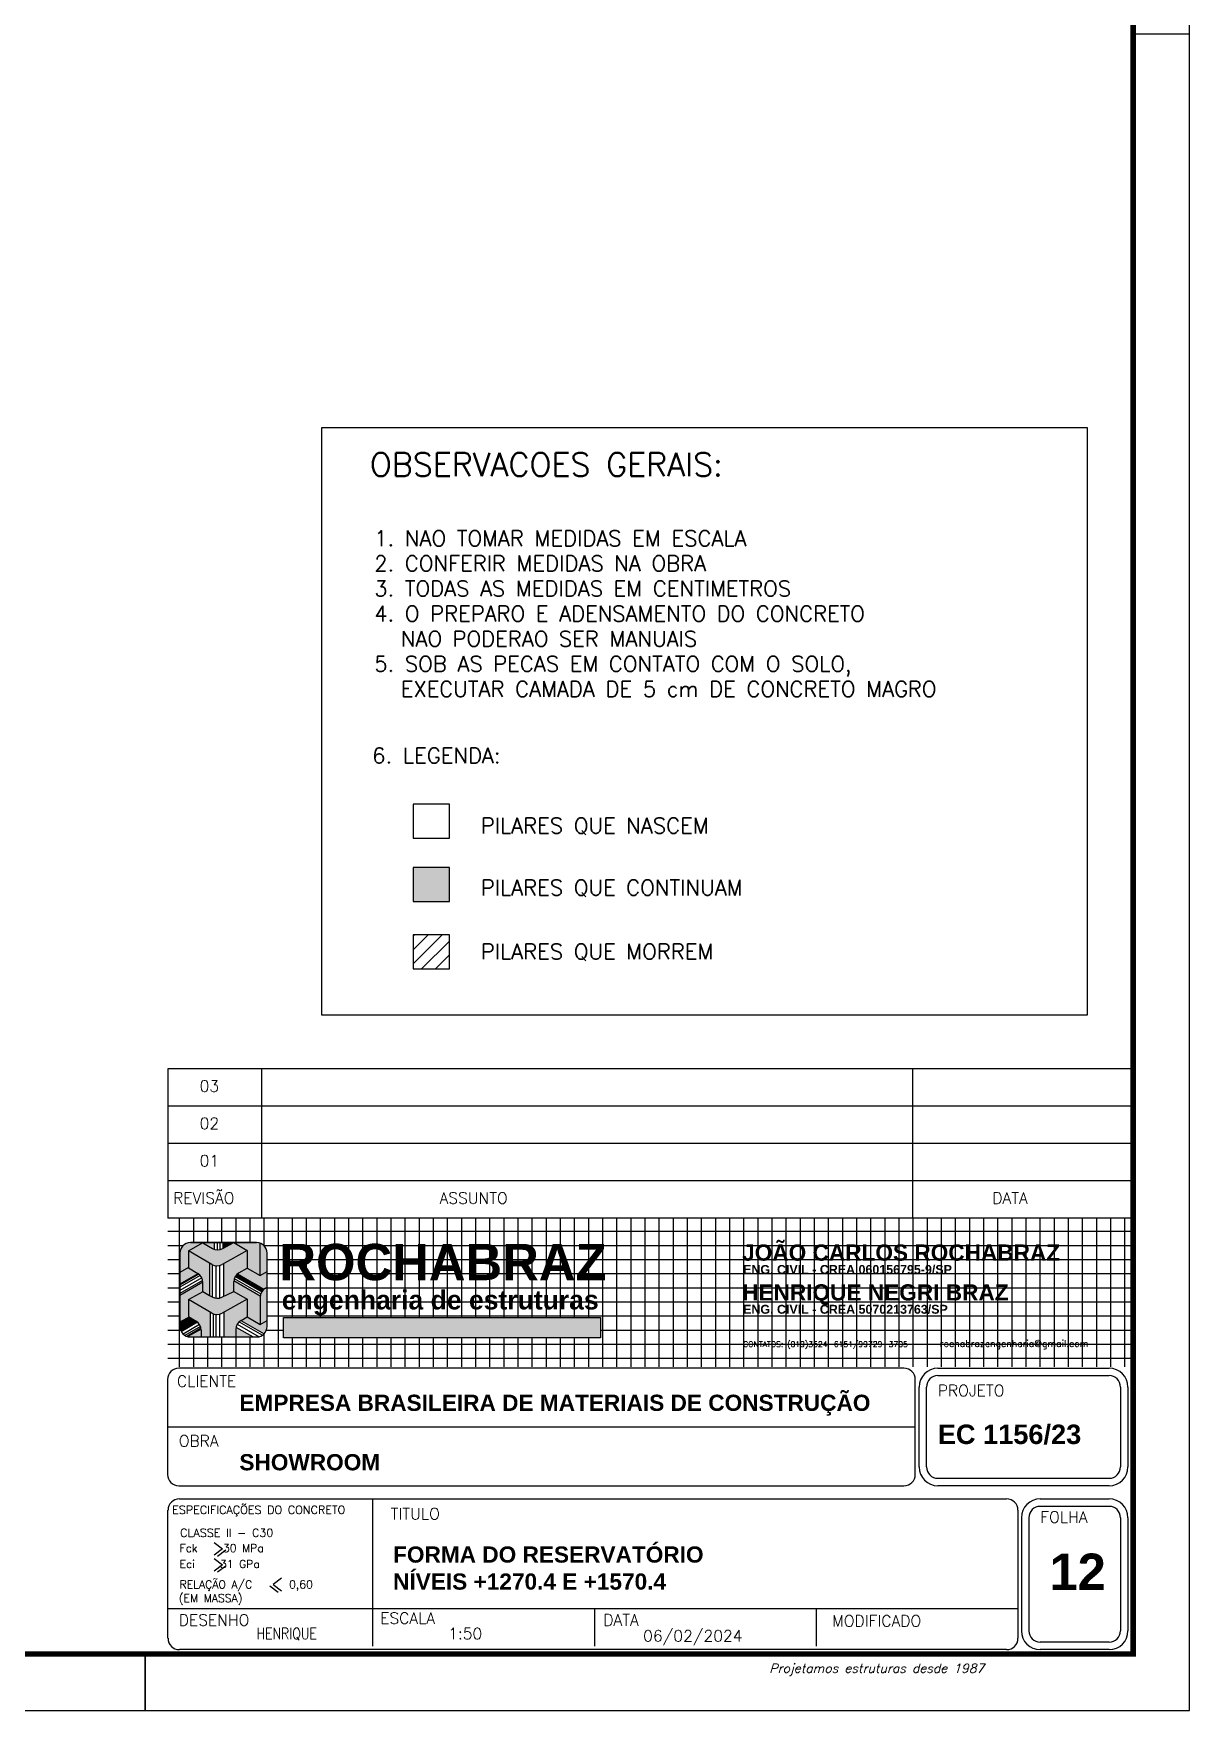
# Model space of a CAD drawing. Extents: x 0 to 119, y 9 to 93.
# Drawn here: x 98.76 to 119.24, y 8.58 to 38.29 of the extents above; entities that cross this region are included whole.
import ezdxf
from ezdxf.enums import TextEntityAlignment as Align

# ---------------------------------------------------------------- set-up
doc = ezdxf.new("R2010")
doc.units = 0
doc.header["$MEASUREMENT"] = 0
doc.layers.get('0').update_dxf_attribs({"linetype": 'CONTINUOUS'})
for name, color, linetype in [('3', 3, 'CONTINUOUS'), ('6', 6, 'CONTINUOUS'), ('9', 9, 'CONTINUOUS'), ('ARQ-FOLHA', 7, 'CONTINUOUS'), ('F', 7, 'CONTINUOUS'), ('FINISSIMA', 1, 'CONTINUOUS'), ('G', 6, 'CONTINUOUS'), ('M', 3, 'CONTINUOUS')]:
    doc.layers.add(name, color=color, linetype=linetype)
doc.styles.add('ITALICC', font='italicc')
doc.styles.add('ROMANS', font='romans')
doc.styles.add('SANSSERIFBOLD', font='sasb____.pfb')

# ---------------------------------------------------------------- blocks, each defined once
blk = doc.blocks.new('*X0')
at = {"color": 0}
for p, q in [((32.1, -303.8), (50.7, -285.2)), ((32.1, -294.9), (41.8, -285.2)), ((32.1, -286.1), (33, -285.2)), ((37.5, -307.2), (55.4, -289.3)), ((46.4, -307.2), (55.4, -298.2)), ((55.2, -307.2), (55.4, -307))]:
    blk.add_line(p, q, dxfattribs=at)
blk = doc.blocks.new('fla0')
at = {"layer": 'ARQ-FOLHA'}
for p, q in [((5101.19, 1347.898), (5101.19, 1431.998)), ((5100.19, 1377.598), (5101.19, 1377.598)), ((5082.69, 1347.898), (5082.69, 1348.898))]:
    blk.add_line(p, q, dxfattribs=at)
at = {"layer": 'ARQ-FOLHA', "const_width": 0.1}
blk.add_lwpolyline([(5100.19, 1430.998), (4984.79, 1430.998), (4984.79, 1348.898), (5100.19, 1348.898), (5100.19, 1430.998)], dxfattribs=at)
at = {"layer": 'ARQ-FOLHA'}
blk.add_lwpolyline([(4982.29, 1347.898), (5101.19, 1347.898)], dxfattribs=at)

msp = doc.modelspace()

# ---------------------------------------------------------------- hatches: boundary and pattern name
at = {"layer": '3', "linetype": 'Continuous'}
h = msp.add_hatch(color=170, dxfattribs=at)
h.dxf.hatch_style = 1
h.paths.add_polyline_path([(101.506, 16.726), (101.757, 16.87), (101.752, 16.873), (101.536, 16.873, 0.414214), (101.351, 16.687), (101.351, 16.342), (101.506, 16.432)])
h.paths.add_polyline_path([(102.542, 16.735), (102.123, 16.498), (102.123, 15.917), (102.304, 16.008), (102.304, 16.176, -0.270042), (102.398, 16.338), (102.542, 16.42)])
h.paths.add_polyline_path([(102.345, 15.376), (102.649, 15.2), (102.129, 15.2), (102.129, 15.637), (102.542, 15.871), (102.542, 15.559), (102.43, 15.492), (102.43, 15.492, 0.20148)])
h.paths.add_polyline_path([(102.897, 16.084), (102.867, 16.067, 0.267222), (102.775, 15.907), (102.775, 15.424), (102.897, 15.494)])
h.paths.add_polyline_path([(102.897, 16.687, 0.315503), (102.775, 16.861), (102.775, 16.289), (102.897, 16.358)])
h.paths.add_polyline_path([(101.726, 15.322, 0.025994), (101.725, 15.341), (101.491, 15.206, 0.061825), (101.536, 15.2), (101.726, 15.2)])
h = msp.add_hatch(color=170, dxfattribs=at)
h.dxf.hatch_style = 1
h.paths.add_polyline_path([(102.304, 16.873), (102.119, 16.873), (102.119, 16.772)])
h = msp.add_hatch(color=170, dxfattribs=at)
h.dxf.hatch_style = 1
h.paths.add_polyline_path([(101.351, 15.937), (101.351, 15.478), (101.506, 15.561), (101.506, 15.862), (101.756, 16.005), (101.756, 16.171)])
at = {"layer": '6', "linetype": 'Continuous'}
h = msp.add_hatch(color=20, dxfattribs=at)
h.dxf.hatch_style = 1
h.paths.add_polyline_path([(101.928, 16.77, 0.05795), (101.967, 16.753), (101.967, 16.873), (101.762, 16.873), (101.757, 16.87)])
h.paths.add_polyline_path([(101.874, 16.51), (101.506, 16.726), (101.506, 16.426), (101.668, 16.325, -0.25967), (101.756, 16.167), (101.756, 16.006), (101.874, 15.938)])
h.paths.add_polyline_path([(102.542, 15.871), (102.542, 15.559), (102.775, 15.424), (102.775, 15.907, -0.030686), (102.776, 15.929), (102.306, 16.201, 0.033151), (102.304, 16.176), (102.304, 16.008)])
h.paths.add_polyline_path([(102.775, 16.861, 0.087301), (102.711, 16.873), (102.304, 16.873), (102.542, 16.735), (102.542, 16.417), (102.775, 16.289)])
h.paths.add_polyline_path([(101.506, 15.862), (101.506, 15.561), (101.638, 15.479, -0.25967), (101.726, 15.322), (101.726, 15.2), (101.886, 15.2), (101.886, 15.638)])
h.paths.add_polyline_path([(102.345, 15.376, 0.058973), (102.34, 15.333), (102.34, 15.2), (102.649, 15.2)])
at = {"layer": '9', "linetype": 'Continuous'}
h = msp.add_hatch(dxfattribs=at)
h.set_pattern_fill('NET', color=256, scale=2)
h.set_pattern_definition([(0, (-107.65512, -15.4274), (0, 0.25), []), (90, (-107.65512, -15.4274), (-0.25, 2e-17), [])])
h.paths.add_polyline_path([(118.237, 17.307), (101.14, 17.307), (101.14, 14.669), (118.237, 14.669)])
h.paths.add_polyline_path([(108.803, 15.545), (108.803, 15.187), (103.187, 15.187), (103.187, 15.545)], flags=16)
h.paths.add_polyline_path([(102.897, 15.386, -0.414214), (102.711, 15.2), (101.536, 15.2, -0.414214), (101.351, 15.386), (101.351, 16.687, -0.414214), (101.536, 16.873), (102.711, 16.873, -0.414214), (102.897, 16.687)], flags=16)
h.paths.add_polyline_path([(101.647, 15.474), (101.366, 15.312), (101.376, 15.293), (101.664, 15.46, 0.029753)], flags=0)
h.paths.add_polyline_path([(101.756, 16.167), (101.756, 16.006), (101.874, 15.938), (101.874, 16.51), (101.506, 16.726), (101.506, 16.426), (101.672, 16.323), (101.672, 16.323, -0.254018)], flags=0)
h.paths.add_polyline_path([(102.542, 16.42), (102.54, 16.418), (102.542, 16.417)], flags=0)
h.paths.add_polyline_path([(102.775, 15.907), (102.775, 15.424), (102.542, 15.559), (102.542, 15.871), (102.099, 15.62, -0.265681), (101.915, 15.621), (101.506, 15.862), (101.506, 15.561), (101.351, 15.472), (101.351, 15.478), (101.506, 15.561), (101.506, 15.862), (101.915, 15.621, 0.265681), (102.099, 15.62), (102.542, 15.871), (102.304, 16.008), (102.102, 15.906, -0.258851), (101.922, 15.909), (101.922, 16.481, 0.254262), (102.099, 16.484), (102.542, 16.735), (102.304, 16.873), (102.11, 16.767, -0.261618), (101.928, 16.77), (101.752, 16.873), (102.304, 16.873), (102.542, 16.735), (102.123, 16.498), (102.123, 15.917), (102.304, 16.008), (102.304, 16.176, -0.224324), (102.372, 16.32), (102.841, 16.049, 0.221782)], flags=0)
h.paths.add_polyline_path([(102.808, 16.014), (102.339, 16.285), (102.33, 16.271), (102.8, 16)], flags=0)
h.paths.add_polyline_path([(114.798, 14.945), (117.758, 14.945), (117.758, 15.183), (114.798, 15.183)], flags=24)
h.paths.add_polyline_path([(111.306, 14.952), (114.62, 14.952), (114.62, 15.179), (111.306, 15.179)], flags=24)
h.paths.add_polyline_path([(111.287, 15.565), (114.932, 15.565), (114.932, 15.814), (111.287, 15.814)], flags=24)
h.paths.add_polyline_path([(111.234, 15.748), (116.026, 15.748), (116.026, 16.217), (111.234, 16.217)], flags=24)
h.paths.add_polyline_path([(111.287, 16.27), (115.004, 16.27), (115.004, 16.518), (111.287, 16.518)], flags=24)
h.paths.add_polyline_path([(111.219, 16.45), (116.937, 16.45), (116.937, 17.007), (111.219, 17.007)], flags=24)
h.paths.add_polyline_path([(103.046, 15.477), (108.779, 15.477), (108.779, 16.134), (103.046, 16.134)], flags=24)
h.paths.add_polyline_path([(102.945, 16.018), (108.973, 16.018), (108.973, 17.029), (102.945, 17.029)], flags=24)
h = msp.add_hatch(color=256, dxfattribs=at)
h.dxf.hatch_style = 1
h.paths.add_polyline_path([(102.542, 16.735), (102.304, 16.873), (102.11, 16.767, -0.261618), (101.928, 16.77), (101.757, 16.87), (101.506, 16.726), (101.914, 16.486, 0.2681), (102.099, 16.484)])
h.paths.add_polyline_path([(102.542, 15.871), (102.304, 16.008), (102.095, 15.903, -0.246654), (101.922, 15.909), (101.874, 15.938), (101.757, 16.005), (101.506, 15.862), (101.915, 15.621, 0.265681), (102.099, 15.62)])
h.paths.add_polyline_path([(102.897, 16.358), (102.775, 16.289), (102.54, 16.418), (102.398, 16.338, 0.043107), (102.372, 16.32), (102.841, 16.049, -0.042898), (102.867, 16.067), (102.897, 16.084)])
h.paths.add_polyline_path([(101.501, 16.429), (101.351, 16.342), (101.351, 16.118), (101.686, 16.312, 0.030236), (101.668, 16.325)])
h.paths.add_polyline_path([(102.542, 15.559), (102.43, 15.492), (102.842, 15.254, 0.200035), (102.897, 15.386), (102.897, 15.494), (102.775, 15.424)])
h = msp.add_hatch(color=256, dxfattribs=at)
h.dxf.hatch_style = 1
h.paths.add_polyline_path([(101.647, 15.474, 0.013793), (101.638, 15.479), (101.506, 15.561), (101.351, 15.478), (101.351, 15.386, 0.102803), (101.366, 15.312)])
h = msp.add_hatch(color=256, dxfattribs=at)
h.dxf.hatch_style = 1
h.paths.add_polyline_path([(108.803, 15.545), (103.187, 15.545), (103.187, 15.187), (108.803, 15.187)])

# ---------------------------------------------------------------- linework, layer by layer
msp.add_line((100.737, 9.584), (100.737, 8.584))
at = {"color": 1}
for points in [[(105.485, 22.916), (106.126, 22.916), (106.126, 23.52)], [(106.126, 23.52), (106.126, 23.52), (105.485, 23.52), (105.485, 22.916)]]:
    msp.add_solid(points, dxfattribs=at)
at = {"layer": '9', "linetype": 'Continuous'}
msp.add_lwpolyline([(103.187, 15.545), (108.803, 15.545), (108.803, 15.187), (103.187, 15.187)], close=True, dxfattribs=at)
at = {"layer": 'F', "color": 24}
for p, q in [((101.915, 16.485), (101.506, 16.726)), ((102.542, 16.735), (102.1, 16.485)), ((101.915, 15.621), (101.506, 15.862)), ((102.542, 15.871), (102.1, 15.621))]:
    msp.add_line(p, q, dxfattribs=at)
at = {"layer": 'F'}
for p, q in [((101.956, 11.557), (102.104, 11.446)), ((102.104, 11.446), (101.956, 11.335)), ((102.166, 11.425), (102.018, 11.314)), ((101.956, 11.275), (102.104, 11.164)), ((102.104, 11.164), (101.956, 11.053)), ((102.166, 11.143), (102.018, 11.032)), ((102.944, 10.793), (103.092, 10.682)), ((103.154, 10.925), (103.006, 10.814)), ((103.006, 10.814), (103.154, 10.703))]:
    msp.add_line(p, q, dxfattribs=at)
at = {"layer": 'F', "color": 24}
for centre in [(102.008, 16.646), (102.008, 15.782)]:
    msp.add_arc(centre, 0.185, 239.5203, 299.5526, dxfattribs=at)
at = {"layer": 'FINISSIMA'}
for p, q in [((118.269, 19.952), (101.14, 19.952)), ((101.14, 19.952), (101.14, 19.29)), ((102.798, 19.952), (102.798, 19.29)), ((114.328, 19.952), (114.328, 19.29)), ((118.269, 19.29), (101.14, 19.29)), ((101.14, 19.29), (101.14, 18.629)), ((102.798, 19.29), (102.798, 18.629)), ((114.328, 19.29), (114.328, 18.629)), ((118.269, 18.629), (101.14, 18.629)), ((101.14, 18.629), (101.14, 17.968)), ((102.798, 18.629), (102.798, 17.968)), ((114.328, 18.629), (114.328, 17.968)), ((118.269, 17.968), (101.14, 17.968)), ((101.14, 17.968), (101.14, 17.307)), ((102.798, 17.968), (102.798, 17.307)), ((114.328, 17.968), (114.328, 17.307)), ((118.269, 17.307), (101.14, 17.307)), ((114.781, 14.647), (117.815, 14.647)), ((114.447, 12.898), (114.447, 14.314)), ((118.148, 14.314), (118.148, 12.898)), ((101.133, 13.606), (114.38, 13.606)), ((117.815, 12.564), (114.781, 12.564)), ((104.767, 9.721), (104.767, 12.333)), ((116.593, 12.333), (117.815, 12.333)), ((116.259, 11.999), (116.259, 9.994)), ((118.148, 11.999), (118.148, 9.994)), ((116.199, 10.382), (101.14, 10.382)), ((108.699, 10.382), (108.699, 9.721)), ((112.631, 9.721), (112.631, 10.382)), ((117.815, 9.661), (116.593, 9.661))]:
    msp.add_line(p, q, dxfattribs=at)
at = {"layer": 'FINISSIMA', "color": 24}
for p, q in [((101.351, 16.687), (101.351, 15.386)), ((101.506, 16.726), (101.762, 16.873)), ((101.506, 16.726), (101.506, 16.426)), ((101.536, 16.873), (102.711, 16.873)), ((102.711, 16.873), (101.536, 16.873)), ((101.757, 16.87), (101.928, 16.77)), ((101.967, 16.753), (101.967, 16.873)), ((102.017, 16.745), (102.017, 16.873)), ((102.063, 16.75), (102.063, 16.873)), ((102.11, 16.767), (102.304, 16.873)), ((102.119, 16.772), (102.119, 16.873)), ((102.304, 16.873), (102.542, 16.735)), ((102.542, 16.735), (102.542, 16.417)), ((102.775, 16.289), (102.775, 16.861)), ((102.897, 15.386), (102.897, 16.687)), ((101.506, 16.432), (101.351, 16.342)), ((101.506, 16.426), (101.668, 16.325)), ((101.874, 16.51), (101.874, 15.938)), ((101.922, 16.481), (101.922, 15.909)), ((101.989, 16.461), (101.989, 15.888)), ((101.989, 16.461), (101.989, 15.918)), ((102.05, 16.465), (102.05, 15.894)), ((102.123, 16.496), (102.123, 15.918)), ((102.398, 16.338), (102.542, 16.42)), ((102.542, 16.417), (102.775, 16.289)), ((102.775, 16.289), (102.897, 16.358)), ((101.666, 16.32), (101.351, 16.138)), ((101.686, 16.312), (101.351, 16.118)), ((101.709, 16.291), (101.351, 16.084)), ((101.738, 16.248), (101.351, 16.024)), ((101.753, 16.2), (101.351, 15.968)), ((101.756, 16.171), (101.351, 15.937)), ((101.756, 16.006), (101.756, 16.167)), ((102.304, 16.008), (102.304, 16.176)), ((102.306, 16.201), (102.776, 15.929)), ((102.313, 16.234), (102.783, 15.963)), ((102.33, 16.271), (102.8, 16)), ((102.339, 16.285), (102.808, 16.014)), ((102.354, 16.303), (102.823, 16.032)), ((102.372, 16.32), (102.841, 16.049)), ((102.868, 16.068), (102.897, 16.084)), ((101.351, 16.038), (101.351, 15.478)), ((101.506, 15.862), (101.762, 16.008)), ((101.506, 15.862), (101.506, 15.561)), ((101.756, 16.006), (101.874, 15.938)), ((101.874, 15.938), (101.922, 15.909)), ((102.095, 15.903), (102.304, 16.008)), ((102.304, 16.008), (102.542, 15.871)), ((102.542, 15.871), (102.542, 15.559)), ((102.775, 15.907), (102.775, 15.424)), ((101.647, 15.474), (101.366, 15.312)), ((101.664, 15.46), (101.376, 15.293)), ((101.506, 15.561), (101.638, 15.479)), ((101.886, 15.638), (101.886, 15.2)), ((101.94, 15.609), (101.94, 15.2)), ((101.989, 15.597), (101.989, 15.2)), ((102.05, 15.601), (102.05, 15.2)), ((102.129, 15.637), (102.129, 15.2)), ((102.401, 15.471), (102.815, 15.232)), ((102.43, 15.492), (102.842, 15.254)), ((102.434, 15.494), (102.542, 15.559)), ((102.542, 15.559), (102.775, 15.424)), ((102.775, 15.424), (102.897, 15.494)), ((101.698, 15.419), (101.408, 15.252)), ((101.715, 15.386), (101.44, 15.227)), ((101.723, 15.355), (101.473, 15.211)), ((101.725, 15.341), (101.491, 15.206)), ((101.536, 15.2), (102.711, 15.2)), ((101.726, 15.322), (101.726, 15.198)), ((102.34, 15.333), (102.34, 15.198)), ((102.345, 15.376), (102.649, 15.2)), ((102.367, 15.429), (102.755, 15.205))]:
    msp.add_line(p, q, dxfattribs=at)
at = {"layer": 'FINISSIMA', "ltscale": 0.7}
msp.add_lwpolyline([(103.863, 31.313), (117.424, 31.313), (117.424, 20.904), (103.863, 20.904)], close=True, dxfattribs=at)
at = {"layer": 'FINISSIMA', "color": 24}
for centre, start, end in [((101.536, 16.687), 90, 180), ((101.536, 16.687), 90, 180), ((102.021, 16.93), 239.8124, 298.4565), ((102.711, 16.687), 0, 90), ((101.571, 16.167), 0, 58.2261), ((102.489, 16.176), 119.5526, 180), ((102.96, 15.907), 119.8445, 180), ((102.015, 16.07), 239.8124, 295.5018), ((101.541, 15.322), 0, 58.2261), ((102.525, 15.333), 119.5526, 180), ((101.536, 15.386), 180, 270), ((102.711, 15.386), 270, 0)]:
    msp.add_arc(centre, 0.185, start, end, dxfattribs=at)
at = {"layer": 'FINISSIMA'}
for centre, start, end in [((114.781, 14.314), 90, 180), ((117.815, 14.314), 0, 90), ((114.781, 12.898), 180, 270), ((117.815, 12.898), 270, 0), ((116.593, 11.999), 90, 180), ((117.815, 11.999), 0, 90), ((116.593, 9.994), 180, 270), ((117.815, 9.994), 270, 0)]:
    msp.add_arc(centre, 0.333, start, end, dxfattribs=at)
at = {"layer": 'G'}
for p, q in [((114.58, 12.898), (114.58, 14.314)), ((114.781, 14.515), (117.815, 14.515)), ((118.016, 14.314), (118.016, 12.898)), ((117.815, 12.696), (114.781, 12.696))]:
    msp.add_line(p, q, dxfattribs=at)
for points in [[(105.485, 24.641), (105.485, 24.037), (106.126, 24.037), (106.126, 24.641)], [(105.485, 23.52), (105.485, 22.916), (106.126, 22.916), (106.126, 23.52)], [(105.485, 22.325), (105.485, 21.72), (106.126, 21.72), (106.126, 22.325)]]:
    msp.add_lwpolyline(points, close=True, dxfattribs=at)
for centre, start, end in [((114.781, 14.314), 90, 180), ((117.815, 14.314), 0, 90), ((114.781, 12.898), 180, 270), ((117.815, 12.898), 270, 0)]:
    msp.add_arc(centre, 0.201, start, end, dxfattribs=at)
at = {"layer": 'M'}
for p, q in [((114.179, 14.647), (101.334, 14.647)), ((101.133, 14.446), (101.133, 12.765)), ((114.38, 12.765), (114.38, 14.446)), ((101.334, 12.564), (114.179, 12.564)), ((101.342, 12.333), (115.998, 12.333)), ((116.593, 12.201), (117.815, 12.201)), ((101.14, 9.862), (101.14, 12.132)), ((116.199, 12.132), (116.199, 9.862)), ((116.391, 11.999), (116.391, 9.994)), ((118.016, 11.999), (118.016, 9.994)), ((115.998, 9.661), (101.342, 9.661)), ((117.815, 9.793), (116.593, 9.793))]:
    msp.add_line(p, q, dxfattribs=at)
for centre, start, end in [((101.334, 14.446), 90, 180), ((114.179, 14.446), 0, 90), ((101.334, 12.765), 180, 270), ((114.179, 12.765), 270, 0), ((101.342, 12.132), 90, 180), ((115.998, 12.132), 0, 90), ((115.998, 12.132), 0, 90), ((116.593, 11.999), 90, 180), ((117.815, 11.999), 0, 90), ((101.342, 9.862), 180, 270), ((115.998, 9.862), 270, 0), ((116.593, 9.994), 180, 270), ((117.815, 9.994), 270, 0)]:
    msp.add_arc(centre, 0.201, start, end, dxfattribs=at)

# ---------------------------------------------------------------- block references
msp.add_blockref('fla0', (-4981.952, -1339.314))
at = {"xscale": 0.02748063277769924, "yscale": 0.02748063277769924, "zscale": 0.02748063277769924}
msp.add_blockref('*X0', (104.603, 30.162), dxfattribs=at)

# ---------------------------------------------------------------- texts
at = {"style": 'ROMANS'}
for s, p in [('1. NAO TOMAR MEDIDAS EM ESCALA', (104.796, 29.211)), ('2. CONFERIR MEDIDAS NA OBRA', (104.796, 28.767)), ('3. TODAS AS MEDIDAS EM CENTIMETROS', (104.796, 28.322)), ('4. O PREPARO E ADENSAMENTO DO CONCRETO', (104.796, 27.877)), ('   NAO PODERAO SER MANUAIS', (104.65, 27.432)), ('5. SOB AS PECAS EM CONTATO COM O SOLO,', (104.796, 26.987)), ('   EXECUTAR CAMADA DE 5 cm DE CONCRETO MAGRO', (104.65, 26.542)), ('6. LEGENDA:', (104.76, 25.363)), ('PILARES QUE NASCEM', (106.681, 24.122)), ('PILARES QUE CONTINUAM', (106.681, 23.023)), ('PILARES QUE MORREM', (106.681, 21.891))]:
    msp.add_text(s, height=0.27481, dxfattribs=at).set_placement(p)
at = {"layer": 'F', "style": 'ROMANS'}
for s, height, p in [('03', 0.2012, (101.701, 19.544)), ('02', 0.2012, (101.701, 18.883)), ('01', 0.2012, (101.701, 18.221)), ('REVISÃO', 0.2012, (101.231, 17.56)), ('ASSUNTO', 0.2012, (105.952, 17.56)), ('DATA', 0.2012, (115.744, 17.56)), ('CONTATOS: (019)3524-6151/99729-3705', 0.09941, (111.33, 15.023)), ('rochabrazengenharia@gmail.com', 0.11929, (114.815, 15.024)), ('CLIENTE', 0.2012, (101.298, 14.316)), ('PROJETO  ', 0.2012, (114.778, 14.151)), ('OBRA', 0.2012, (101.331, 13.258)), ('TITULO', 0.2012, (105.085, 11.969)), ('FOLHA', 0.2012, (116.595, 11.91)), ('CLASSE II - C30', 0.1449, (101.355, 11.659)), ('Fck    30 MPa', 0.14087, (101.345, 11.39)), ('Eci    31 GPa', 0.14087, (101.345, 11.108)), ('RELAÇÃO A/C', 0.14087, (101.345, 10.746)), ('0,60', 0.1409, (103.285, 10.746)), ('(EM MASSA)', 0.1409, (101.331, 10.503)), ('DESENHO', 0.2012, (101.331, 10.085)), ('ESCALA', 0.2012, (104.899, 10.118)), ('DATA', 0.2012, (108.852, 10.086)), ('MODIFICADO', 0.2012, (112.907, 10.07))]:
    msp.add_text(s, height=height, dxfattribs=at).set_placement(p)
at = {"layer": 'FINISSIMA', "style": 'ROMANS', "width": 0.8}
msp.add_text('HENRIQUE', height=0.2012, dxfattribs=at).set_placement((102.708, 9.846))
at = {"layer": 'FINISSIMA'}
for s, height, style, p in [('1:50', 0.2012, 'ROMANS', (106.104, 9.846)), ('06/02/2024', 0.2012, 'ROMANS', (109.559, 9.805)), ('Projetamos estruturas desde 1987', 0.15972, 'ITALICC', (111.796, 9.252))]:
    msp.add_text(s, height=height, dxfattribs=dict(at, style=style)).set_placement(p)
at = {"layer": 'G', "style": 'ROMANS'}
msp.add_text('OBSERVACOES GERAIS:', height=0.41221, dxfattribs=at).set_placement((104.719, 30.451))
at = {"layer": 'M', "color": 170, "style": 'SANSSERIFBOLD'}
msp.add_text('ROCHABRAZ', height=0.6438, dxfattribs=at).set_placement((103.114, 16.206))
at = {"layer": 'M', "color": 7, "style": 'SANSSERIFBOLD'}
for s, height, p in [('JOÃO CARLOS ROCHABRAZ', 0.28697, (111.312, 16.552)), ('ENG. CIVIL - CREA 060156795-9/SP', 0.15783, (111.329, 16.317)), ('HENRIQUE NEGRI BRAZ', 0.28697, (111.312, 15.847)), ('ENG. CIVIL - CREA 5070213763/SP', 0.15783, (111.329, 15.612))]:
    msp.add_text(s, height=height, dxfattribs=at).set_placement(p)
at = {"layer": 'M', "color": 160, "style": 'SANSSERIFBOLD'}
msp.add_text('engenharia de estruturas', height=0.33641, dxfattribs=at).set_placement((103.156, 15.688))
at = {"layer": 'M', "color": 3, "style": 'SANSSERIFBOLD'}
for s, height, p in [('EMPRESA BRASILEIRA DE MATERIAIS DE CONSTRUÇÃO', 0.28697, (102.405, 13.891)), ('EC 1156/23', 0.3444, (114.779, 13.304)), ('SHOWROOM', 0.287, (102.405, 12.838)), ('FORMA DO RESERVATÓRIO', 0.28697, (105.128, 11.203)), ('NÍVEIS +1270.4 E +1570.4', 0.28697, (105.128, 10.724))]:
    msp.add_text(s, height=height, dxfattribs=at).set_placement(p)
at = {"layer": 'M', "style": 'ROMANS'}
msp.add_text('ESPECIFICAÇÕES DO CONCRETO', height=0.1449, dxfattribs=at).set_placement((101.214, 12.066))
at = {"layer": 'M', "style": 'SANSSERIFBOLD'}
msp.add_text('12', height=0.644, dxfattribs=at).set_placement((117.256, 10.719), align=Align.CENTER)

doc.saveas('drawing.dxf')
